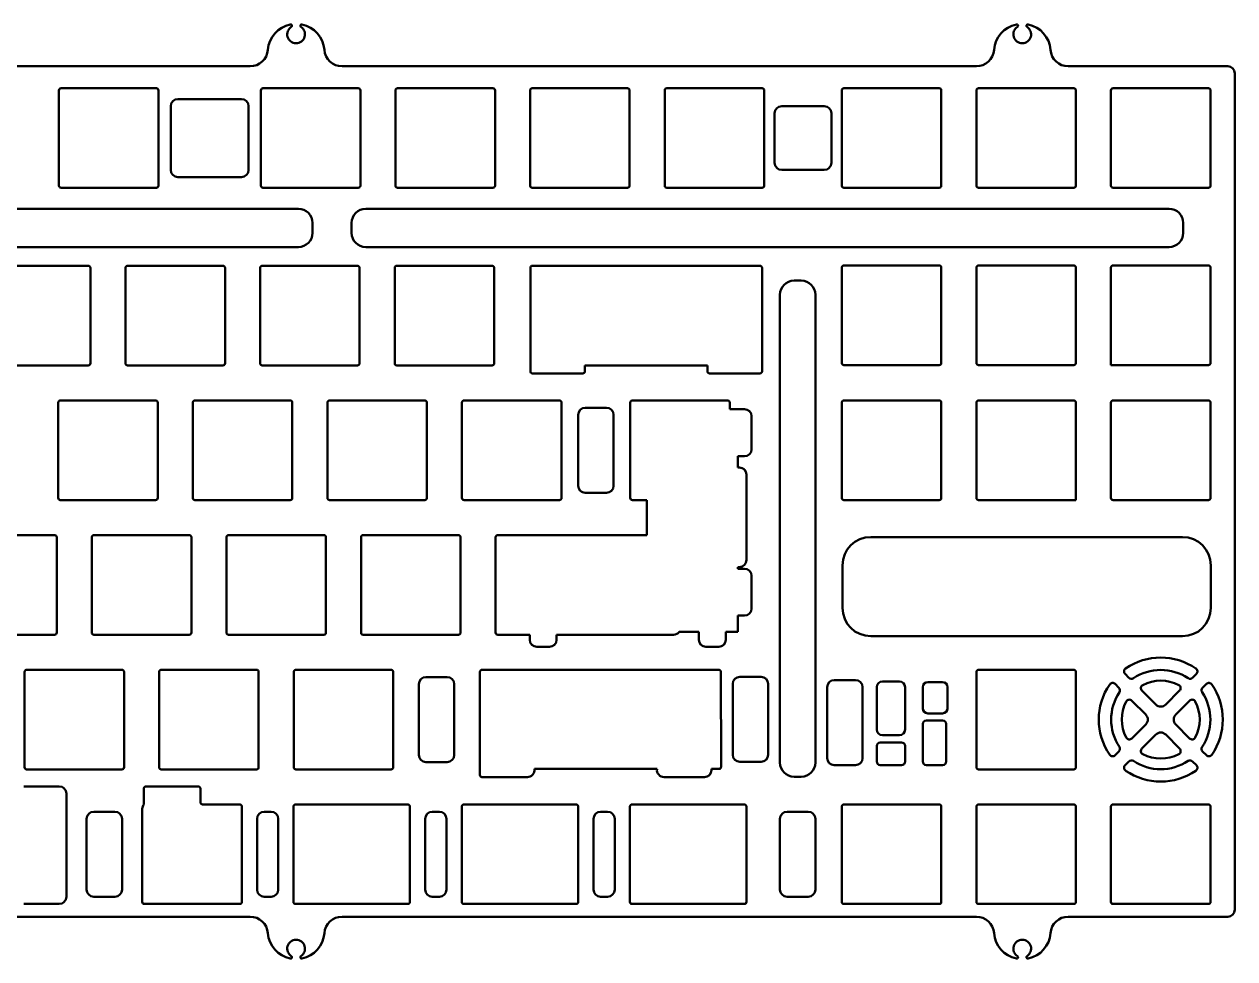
# Model space of a CAD drawing. Header units: millimetres. Extents: x 255 to 605, y 270 to 402.
# Drawn here: x 434 to 604.9, y 270.1 to 402 of the extents above; entities that cross this region are included whole.
import ezdxf

# ---------------------------------------------------------------- set-up
doc = ezdxf.new("R2010")
doc.units = ezdxf.units.MM
doc.header["$LTSCALE"] = 0.75
doc.layers.add('Visible', color=7, linetype='Continuous', lineweight=50)

msp = doc.modelspace()

# ---------------------------------------------------------------- linework, layer by layer
at = {"layer": 'Visible'}
for p, q in [((393.867279, 396.027938, 0.75), (465.905798, 396.027938, 0.75)), ((478.867279, 396.027938, 0.75), (568.405798, 396.027938, 0.75)), ((581.367279, 396.027938, 0.75), (603.886539, 396.027938, 0.75)), ((604.886539, 277.027938, 0.75), (604.886539, 395.027938, 0.75)), ((438.91154, 379.17605, 0.75), (438.91154, 392.62605, 0.75)), ((439.21154, 392.92605, 0.75), (452.66154, 392.92605, 0.75)), ((452.96154, 392.62605, 0.75), (452.96154, 379.17605, 0.75)), ((455.68654, 391.40105, 0.75), (464.68654, 391.40105, 0.75)), ((467.411539, 379.17605, 0.75), (467.411539, 392.62605, 0.75)), ((467.711539, 392.92605, 0.75), (481.161539, 392.92605, 0.75)), ((481.461539, 392.62605, 0.75), (481.461539, 379.17605, 0.75)), ((486.411539, 379.17605, 0.75), (486.411539, 392.62605, 0.75)), ((486.711539, 392.92605, 0.75), (500.161539, 392.92605, 0.75)), ((500.461539, 392.62605, 0.75), (500.461539, 379.17605, 0.75)), ((505.411539, 379.17605, 0.75), (505.411539, 392.62605, 0.75)), ((505.711539, 392.92605, 0.75), (519.161539, 392.92605, 0.75)), ((519.461539, 392.62605, 0.75), (519.461539, 379.17605, 0.75)), ((524.411539, 379.17605, 0.75), (524.411539, 392.62605, 0.75)), ((524.711539, 392.92605, 0.75), (538.161539, 392.92605, 0.75)), ((538.461539, 392.62605, 0.75), (538.461539, 379.17605, 0.75)), ((549.41154, 379.17605, 0.75), (549.41154, 392.62605, 0.75)), ((549.71154, 392.92605, 0.75), (563.16154, 392.92605, 0.75)), ((563.46154, 392.62605, 0.75), (563.46154, 379.17605, 0.75)), ((568.41154, 379.17605, 0.75), (568.41154, 392.62605, 0.75)), ((568.71154, 392.92605, 0.75), (582.16154, 392.92605, 0.75)), ((582.46154, 392.62605, 0.75), (582.46154, 379.17605, 0.75)), ((587.41154, 379.17605, 0.75), (587.41154, 392.62605, 0.75)), ((587.71154, 392.92605, 0.75), (601.16154, 392.92605, 0.75)), ((601.46154, 392.62605, 0.75), (601.46154, 379.17605, 0.75)), ((454.68654, 381.40105, 0.75), (454.68654, 390.40105, 0.75)), ((465.68654, 390.40105, 0.75), (465.68654, 381.40105, 0.75)), ((540.93654, 390.40105, 0.75), (546.93654, 390.40105, 0.75)), ((539.93654, 382.40105, 0.75), (539.93654, 389.40105, 0.75)), ((547.93654, 389.40105, 0.75), (547.93654, 382.40105, 0.75)), ((546.93654, 381.40105, 0.75), (540.93654, 381.40105, 0.75)), ((464.68654, 380.40105, 0.75), (455.68654, 380.40105, 0.75)), ((452.66154, 378.87605, 0.75), (439.21154, 378.87605, 0.75)), ((481.161539, 378.87605, 0.75), (467.711539, 378.87605, 0.75)), ((500.161539, 378.87605, 0.75), (486.711539, 378.87605, 0.75)), ((519.161539, 378.87605, 0.75), (505.711539, 378.87605, 0.75)), ((538.161539, 378.87605, 0.75), (524.711539, 378.87605, 0.75)), ((563.16154, 378.87605, 0.75), (549.71154, 378.87605, 0.75)), ((582.16154, 378.87605, 0.75), (568.71154, 378.87605, 0.75)), ((601.16154, 378.87605, 0.75), (587.71154, 378.87605, 0.75)), ((389.468671, 375.923366, 0.75), (472.706277, 375.923366, 0.75)), ((482.212398, 375.923366, 0.75), (595.613289, 375.923366, 0.75)), ((474.706277, 373.923366, 0.75), (474.706277, 372.515872, 0.75)), ((480.212398, 372.515872, 0.75), (480.212398, 373.923366, 0.75)), ((597.613289, 373.923366, 0.75), (597.613289, 372.515872, 0.75)), ((472.706277, 370.515872, 0.75), (389.468671, 370.515872, 0.75)), ((595.613289, 370.515872, 0.75), (482.212398, 370.515872, 0.75)), ((429.600591, 367.875387, 0.75), (443.050591, 367.875387, 0.75)), ((443.350591, 367.575387, 0.75), (443.350591, 354.125387, 0.75)), ((448.300591, 354.125387, 0.75), (448.300591, 367.575387, 0.75)), ((448.600591, 367.875387, 0.75), (462.050591, 367.875387, 0.75)), ((462.350591, 367.575387, 0.75), (462.350591, 354.125387, 0.75)), ((467.300591, 354.125387, 0.75), (467.300591, 367.575387, 0.75)), ((467.600591, 367.875387, 0.75), (481.050591, 367.875387, 0.75)), ((481.350591, 367.575387, 0.75), (481.350591, 354.125387, 0.75)), ((486.300591, 354.125387, 0.75), (486.300591, 367.575387, 0.75)), ((486.600591, 367.875387, 0.75), (500.050591, 367.875387, 0.75)), ((500.350591, 367.575387, 0.75), (500.350591, 354.125387, 0.75)), ((505.45057, 352.979472, 0.75), (505.45057, 367.575472, 0.75)), ((505.75057, 367.875474, 0.75), (537.85057, 367.875474, 0.75)), ((538.15057, 367.575472, 0.75), (538.15057, 352.979472, 0.75)), ((549.41154, 354.17605, 0.75), (549.41154, 367.62605, 0.75)), ((549.71154, 367.92605, 0.75), (563.16154, 367.92605, 0.75)), ((563.46154, 367.62605, 0.75), (563.46154, 354.17605, 0.75)), ((568.41154, 354.17605, 0.75), (568.41154, 367.62605, 0.75)), ((568.71154, 367.92605, 0.75), (582.16154, 367.92605, 0.75)), ((582.46154, 367.62605, 0.75), (582.46154, 354.17605, 0.75)), ((587.41154, 353.87605, 0.75), (587.41154, 367.62605, 0.75)), ((587.71154, 367.92605, 0.75), (601.16154, 367.92605, 0.75)), ((601.46154, 367.62605, 0.75), (601.46154, 354.17605, 0.75)), ((542.686534, 365.787967, 0.75), (543.686534, 365.787967, 0.75)), ((540.686534, 297.787966, 0.75), (540.686534, 363.787967, 0.75)), ((545.686534, 363.787967, 0.75), (545.686534, 297.787966, 0.75)), ((443.050591, 353.825387, 0.75), (429.600591, 353.825387, 0.75)), ((462.050591, 353.825387, 0.75), (448.600591, 353.825387, 0.75)), ((481.050591, 353.825387, 0.75), (467.600591, 353.825387, 0.75)), ((500.050591, 353.825387, 0.75), (486.600591, 353.825387, 0.75)), ((513.15057, 353.825387, 0.75), (513.15057, 352.979472, 0.75)), ((530.45057, 353.825387, 0.75), (513.15057, 353.825387, 0.75)), ((530.45057, 352.979472, 0.75), (530.45057, 353.825387, 0.75)), ((563.16154, 353.87605, 0.75), (549.71154, 353.87605, 0.75)), ((582.16154, 353.87605, 0.75), (568.71154, 353.87605, 0.75)), ((601.16154, 353.87605, 0.75), (587.41154, 353.87605, 0.75)), ((512.85057, 352.679472, 0.75), (505.75057, 352.679472, 0.75)), ((537.85057, 352.679472, 0.75), (530.75057, 352.679472, 0.75)), ((439.10057, 348.875387, 0.75), (452.55057, 348.875387, 0.75)), ((458.10057, 348.875387, 0.75), (471.55057, 348.875387, 0.75)), ((477.10057, 348.875387, 0.75), (490.55057, 348.875387, 0.75)), ((496.10057, 348.875387, 0.75), (509.55057, 348.875387, 0.75)), ((519.850586, 348.875387, 0.75), (533.300586, 348.875387, 0.75)), ((549.691595, 348.875387, 0.75), (563.181485, 348.875387, 0.75)), ((568.71154, 348.875387, 0.75), (582.16154, 348.875387, 0.75)), ((587.71154, 348.875387, 0.75), (601.16154, 348.875387, 0.75)), ((438.80057, 335.125387, 0.75), (438.80057, 348.575387, 0.75)), ((452.85057, 348.575387, 0.75), (452.85057, 335.125387, 0.75)), ((457.80057, 335.125387, 0.75), (457.80057, 348.575387, 0.75)), ((471.85057, 348.575387, 0.75), (471.85057, 335.125387, 0.75)), ((476.80057, 335.125387, 0.75), (476.80057, 348.575387, 0.75)), ((490.85057, 348.575387, 0.75), (490.85057, 335.125387, 0.75)), ((495.80057, 335.125387, 0.75), (495.80057, 348.575387, 0.75)), ((509.85057, 348.575387, 0.75), (509.85057, 335.125387, 0.75)), ((513.200578, 347.850387, 0.75), (516.200578, 347.850387, 0.75)), ((519.550586, 335.125387, 0.75), (519.550586, 348.575387, 0.75)), ((533.600586, 348.575387, 0.75), (533.600586, 347.645318, 0.75)), ((533.600586, 347.645318, 0.75), (535.67759, 347.645318, 0.75)), ((549.41154, 335.12605, 0.75), (549.41154, 348.57605, 0.75)), ((563.46154, 348.57605, 0.75), (563.46154, 335.12605, 0.75)), ((568.41154, 335.12605, 0.75), (568.41154, 348.575387, 0.75)), ((582.46154, 348.575387, 0.75), (582.46154, 334.82605, 0.75)), ((587.41154, 335.12605, 0.75), (587.41154, 348.575387, 0.75)), ((601.46154, 348.575387, 0.75), (601.46154, 335.12605, 0.75)), ((512.200578, 336.850387, 0.75), (512.200578, 346.850387, 0.75)), ((517.200578, 346.850387, 0.75), (517.200578, 336.850387, 0.75)), ((536.67759, 346.645318, 0.75), (536.67759, 341.990518, 0.75)), ((534.74719, 340.990518, 0.75), (534.74719, 339.414918, 0.75)), ((535.67759, 340.990518, 0.75), (534.74719, 340.990518, 0.75)), ((534.74719, 339.414918, 0.75), (534.955044, 339.414918, 0.75)), ((535.955044, 338.414918, 0.75), (535.955044, 326.364918, 0.75)), ((516.200578, 335.850387, 0.75), (513.200578, 335.850387, 0.75)), ((452.55057, 334.825387, 0.75), (439.10057, 334.825387, 0.75)), ((471.55057, 334.825387, 0.75), (458.10057, 334.825387, 0.75)), ((490.55057, 334.825387, 0.75), (477.10057, 334.825387, 0.75)), ((509.55057, 334.825387, 0.75), (496.10057, 334.825387, 0.75)), ((521.905044, 334.825387, 0.75), (519.850586, 334.825387, 0.75)), ((521.905044, 329.875389, 0.75), (521.905044, 334.825387, 0.75)), ((563.16154, 334.82605, 0.75), (549.71154, 334.82605, 0.75)), ((582.46154, 334.82605, 0.75), (568.71154, 334.82605, 0.75)), ((601.16154, 334.82605, 0.75), (587.71154, 334.82605, 0.75)), ((424.850572, 329.875389, 0.75), (438.300572, 329.875389, 0.75)), ((443.850572, 329.875389, 0.75), (457.300572, 329.875389, 0.75)), ((462.850572, 329.875389, 0.75), (476.300572, 329.875389, 0.75)), ((481.850572, 329.875389, 0.75), (495.300572, 329.875389, 0.75)), ((500.850572, 329.875389, 0.75), (521.905044, 329.875389, 0.75)), ((438.600572, 329.575389, 0.75), (438.600572, 316.125389, 0.75)), ((443.550572, 316.125389, 0.75), (443.550572, 329.575389, 0.75)), ((457.600572, 329.575389, 0.75), (457.600572, 316.125389, 0.75)), ((462.550572, 316.125389, 0.75), (462.550572, 329.575389, 0.75)), ((476.600572, 329.575389, 0.75), (476.600572, 316.125389, 0.75)), ((481.550572, 316.125389, 0.75), (481.550572, 329.575389, 0.75)), ((495.600572, 329.575389, 0.75), (495.600572, 316.125389, 0.75)), ((500.550572, 316.125389, 0.75), (500.550572, 329.575389, 0.75)), ((553.50408, 329.60776, 0.75), (597.504432, 329.60776, 0.75)), ((534.715971, 325.364918, 0.75), (534.715971, 325.136389, 0.75)), ((534.955044, 325.364918, 0.75), (534.715971, 325.364918, 0.75)), ((534.715971, 325.136389, 0.75), (535.67759, 325.136389, 0.75)), ((549.50408, 319.60776, 0.75), (549.50408, 325.60776, 0.75)), ((601.504432, 325.60776, 0.75), (601.504432, 319.60776, 0.75)), ((536.67759, 324.136389, 0.75), (536.67759, 319.514518, 0.75)), ((534.715971, 318.514518, 0.75), (534.715971, 316.246389, 0.75)), ((535.67759, 318.514518, 0.75), (534.715971, 318.514518, 0.75)), ((529.237571, 316.225389, 0.75), (526.475571, 316.225389, 0.75)), ((529.237571, 315.103389, 0.75), (529.237571, 316.225389, 0.75)), ((533.039571, 316.246389, 0.75), (533.039571, 315.103389, 0.75)), ((534.715971, 316.246389, 0.75), (533.039571, 316.246389, 0.75)), ((438.300572, 315.825389, 0.75), (424.850572, 315.825389, 0.75)), ((457.300572, 315.825389, 0.75), (443.850572, 315.825389, 0.75)), ((476.300572, 315.825389, 0.75), (462.850572, 315.825389, 0.75)), ((495.300572, 315.825389, 0.75), (481.850572, 315.825389, 0.75)), ((505.361571, 315.825389, 0.75), (500.850572, 315.825389, 0.75)), ((505.361571, 315.103389, 0.75), (505.361571, 315.825389, 0.75)), ((509.163571, 315.825389, 0.75), (509.163571, 315.103389, 0.75)), ((525.675571, 315.825389, 0.75), (509.163571, 315.825389, 0.75)), ((597.504432, 315.60776, 0.75), (553.50408, 315.60776, 0.75)), ((508.163571, 314.103389, 0.75), (506.361571, 314.103389, 0.75)), ((532.039571, 314.103389, 0.75), (530.237571, 314.103389, 0.75)), ((434.050571, 297.125389, 0.75), (434.050571, 310.575389, 0.75)), ((434.350571, 310.875389, 0.75), (447.800571, 310.875389, 0.75)), ((448.100571, 310.575389, 0.75), (448.100571, 297.125389, 0.75)), ((453.050571, 297.125389, 0.75), (453.050571, 310.575389, 0.75)), ((453.350571, 310.875389, 0.75), (466.800571, 310.875389, 0.75)), ((467.100571, 310.575389, 0.75), (467.100571, 297.125389, 0.75)), ((472.050571, 297.125389, 0.75), (472.050571, 310.575389, 0.75)), ((472.350571, 310.875389, 0.75), (485.800571, 310.875389, 0.75)), ((486.100571, 310.575389, 0.75), (486.100571, 297.125389, 0.75)), ((490.713071, 309.850389, 0.75), (493.713071, 309.850389, 0.75)), ((498.325571, 296.025389, 0.75), (498.325571, 310.575389, 0.75)), ((498.625571, 310.875389, 0.75), (532.048186, 310.875389, 0.75)), ((532.348186, 310.575861, 0.75), (532.369272, 297.175861, 0.75)), ((535.022632, 309.875861, 0.75), (538.022632, 309.875861, 0.75)), ((548.350445, 309.424657, 0.75), (551.350445, 309.424657, 0.75)), ((568.41154, 297.125389, 0.75), (568.41154, 310.575389, 0.75)), ((568.71154, 310.875389, 0.75), (582.16154, 310.875389, 0.75)), ((582.46154, 310.575389, 0.75), (582.46154, 297.125389, 0.75)), ((589.947493, 309.749436, 0.75), (589.407249, 310.289681, 0.75)), ((598.925584, 309.749436, 0.75), (599.465829, 310.289681, 0.75)), ((489.713071, 298.850389, 0.75), (489.713071, 308.850389, 0.75)), ((494.713071, 308.850389, 0.75), (494.713071, 298.850389, 0.75)), ((534.022632, 298.875861, 0.75), (534.022632, 308.875861, 0.75)), ((539.022632, 308.875861, 0.75), (539.022632, 298.875861, 0.75)), ((547.350445, 298.424657, 0.75), (547.350445, 308.424657, 0.75)), ((552.350445, 308.424657, 0.75), (552.350445, 298.424657, 0.75)), ((554.350445, 302.424657, 0.75), (554.350445, 308.424657, 0.75)), ((555.150445, 309.224657, 0.75), (557.550445, 309.224657, 0.75)), ((558.350445, 308.424657, 0.75), (558.350445, 302.424657, 0.75)), ((560.850445, 305.424657, 0.75), (560.850445, 308.424657, 0.75)), ((561.550445, 309.124657, 0.75), (563.650445, 309.124657, 0.75)), ((564.350445, 308.424657, 0.75), (564.350445, 305.424657, 0.75)), ((588.53328, 308.335223, 0.75), (587.993035, 308.875467, 0.75)), ((593.729432, 305.967497, 0.75), (591.770961, 307.925968, 0.75)), ((597.102116, 307.925968, 0.75), (595.143646, 305.967497, 0.75)), ((600.339798, 308.335223, 0.75), (600.880042, 308.875467, 0.75)), ((590.356748, 306.511755, 0.75), (592.315218, 304.553284, 0.75)), ((596.557859, 304.553284, 0.75), (598.51633, 306.511755, 0.75)), ((563.650445, 304.724657, 0.75), (561.550445, 304.724657, 0.75)), ((560.850445, 297.924657, 0.75), (560.850445, 303.224657, 0.75)), ((561.350445, 303.724657, 0.75), (563.64542, 303.724657, 0.75)), ((564.14542, 303.224657, 0.75), (564.14542, 297.924657, 0.75)), ((592.315218, 303.13907, 0.75), (590.356748, 301.180599, 0.75)), ((598.51633, 301.180599, 0.75), (596.557859, 303.13907, 0.75)), ((557.550445, 301.624657, 0.75), (555.150445, 301.624657, 0.75)), ((591.770961, 299.766386, 0.75), (593.729432, 301.724857, 0.75)), ((595.143646, 301.724857, 0.75), (597.102116, 299.766386, 0.75)), ((554.350445, 297.924657, 0.75), (554.350445, 300.124657, 0.75)), ((554.850445, 300.624657, 0.75), (557.850445, 300.624657, 0.75)), ((558.350445, 300.124657, 0.75), (558.350445, 297.924657, 0.75)), ((588.53328, 299.357131, 0.75), (587.993035, 298.816887, 0.75)), ((600.339798, 299.357131, 0.75), (600.880042, 298.816887, 0.75)), ((493.713071, 297.850389, 0.75), (490.713071, 297.850389, 0.75)), ((538.022632, 297.875861, 0.75), (535.022632, 297.875861, 0.75)), ((551.350445, 297.424657, 0.75), (548.350445, 297.424657, 0.75)), ((557.850445, 297.424657, 0.75), (554.850445, 297.424657, 0.75)), ((563.64542, 297.424657, 0.75), (561.350445, 297.424657, 0.75)), ((589.947493, 297.942918, 0.75), (589.407249, 297.402673, 0.75)), ((598.925584, 297.942918, 0.75), (599.465829, 297.402673, 0.75)), ((447.800571, 296.825389, 0.75), (434.350571, 296.825389, 0.75)), ((466.800571, 296.825389, 0.75), (453.350571, 296.825389, 0.75)), ((485.800571, 296.825389, 0.75), (472.350571, 296.825389, 0.75)), ((505.025571, 295.725389, 0.75), (498.625571, 295.725389, 0.75)), ((523.336885, 296.875389, 0.75), (506.014257, 296.875389, 0.75)), ((530.025571, 295.725389, 0.75), (524.325571, 295.725389, 0.75)), ((532.069273, 296.875389, 0.75), (531.025571, 296.875389, 0.75)), ((531.025571, 296.875389, 0.75), (531.025571, 296.725389, 0.75)), ((543.686534, 295.787966, 0.75), (542.686534, 295.787966, 0.75)), ((582.16154, 296.825389, 0.75), (568.71154, 296.825389, 0.75)), ((433.955529, 294.412475, 0.75), (438.955529, 294.412475, 0.75)), ((450.883721, 291.875389, 0.75), (450.883266, 294.112414, 0.75)), ((451.183266, 294.412475, 0.75), (458.583409, 294.412475, 0.75)), ((458.883409, 294.112475, 0.75), (458.883409, 292.175389, 0.75)), ((439.955529, 293.412475, 0.75), (439.955529, 278.825389, 0.75)), ((443.815549, 290.850389, 0.75), (446.815549, 290.850389, 0.75)), ((450.67557, 278.125389, 0.75), (450.67557, 291.264672, 0.75)), ((459.183409, 291.875389, 0.75), (464.42557, 291.875389, 0.75)), ((464.72557, 291.575389, 0.75), (464.72557, 278.125389, 0.75)), ((467.869365, 290.850389, 0.75), (468.869365, 290.850389, 0.75)), ((472.01316, 278.125389, 0.75), (472.01316, 291.575389, 0.75)), ((472.31316, 291.875389, 0.75), (488.155551, 291.875389, 0.75)), ((488.455551, 291.575389, 0.75), (488.455551, 278.125389, 0.75)), ((491.609355, 290.850389, 0.75), (492.609355, 290.850389, 0.75)), ((495.763159, 278.125389, 0.75), (495.763159, 291.575389, 0.75)), ((496.063159, 291.875389, 0.75), (511.905549, 291.875389, 0.75)), ((512.205549, 291.575389, 0.75), (512.205549, 278.125389, 0.75)), ((515.359354, 290.850389, 0.75), (516.359354, 290.850389, 0.75)), ((519.513159, 278.125389, 0.75), (519.513159, 291.575389, 0.75)), ((519.813159, 291.875389, 0.75), (535.65555, 291.875389, 0.75)), ((535.95555, 291.575389, 0.75), (535.95555, 278.125389, 0.75)), ((541.686528, 290.850389, 0.75), (544.686535, 290.850389, 0.75)), ((549.41154, 278.125389, 0.75), (549.41154, 291.575389, 0.75)), ((549.71154, 291.875389, 0.75), (563.16154, 291.875389, 0.75)), ((563.46154, 291.575389, 0.75), (563.46154, 278.125389, 0.75)), ((568.41154, 278.125389, 0.75), (568.41154, 291.575389, 0.75)), ((568.71154, 291.875389, 0.75), (582.16154, 291.875389, 0.75)), ((582.46154, 291.575389, 0.75), (582.46154, 278.125389, 0.75)), ((587.41154, 278.125389, 0.75), (587.41154, 291.575389, 0.75)), ((587.71154, 291.875389, 0.75), (601.16154, 291.875389, 0.75)), ((601.46154, 291.575389, 0.75), (601.46154, 278.125389, 0.75)), ((442.815549, 279.850389, 0.75), (442.815549, 289.850389, 0.75)), ((447.815549, 289.850389, 0.75), (447.815549, 279.850389, 0.75)), ((466.869365, 279.850389, 0.75), (466.869365, 289.850389, 0.75)), ((469.869365, 289.850389, 0.75), (469.869365, 279.850389, 0.75)), ((490.609355, 279.850389, 0.75), (490.609355, 289.850389, 0.75)), ((493.609355, 289.850389, 0.75), (493.609355, 279.850389, 0.75)), ((514.359354, 279.850389, 0.75), (514.359354, 289.850389, 0.75)), ((517.359354, 289.850389, 0.75), (517.359354, 279.850389, 0.75)), ((540.686528, 279.850389, 0.75), (540.686528, 289.850389, 0.75)), ((545.686535, 289.850389, 0.75), (545.686535, 279.850389, 0.75)), ((446.815549, 278.850389, 0.75), (443.815549, 278.850389, 0.75)), ((468.869365, 278.850389, 0.75), (467.869365, 278.850389, 0.75)), ((492.609355, 278.850389, 0.75), (491.609355, 278.850389, 0.75)), ((516.359354, 278.850389, 0.75), (515.359354, 278.850389, 0.75)), ((544.686535, 278.850389, 0.75), (541.686528, 278.850389, 0.75)), ((433.955529, 277.825389, 0.75), (438.955529, 277.825389, 0.75)), ((464.42557, 277.825389, 0.75), (450.97557, 277.825389, 0.75)), ((488.155551, 277.825389, 0.75), (472.31316, 277.825389, 0.75)), ((511.905549, 277.825389, 0.75), (496.063159, 277.825389, 0.75)), ((535.65555, 277.825389, 0.75), (519.813159, 277.825389, 0.75)), ((563.16154, 277.825389, 0.75), (549.71154, 277.825389, 0.75)), ((582.16154, 277.825389, 0.75), (568.71154, 277.825389, 0.75)), ((601.16154, 277.825389, 0.75), (587.71154, 277.825389, 0.75)), ((393.867279, 276.027938, 0.75), (465.905798, 276.027938, 0.75)), ((478.867279, 276.027938, 0.75), (568.405798, 276.027938, 0.75)), ((581.367279, 276.027938, 0.75), (603.886539, 276.027938, 0.75))]:
    msp.add_line(p, q, dxfattribs=at)
at = {"layer": 'Visible', "extrusion": (0, 0, -1)}
for centre, radius, start, end in [((-472.386539, 398.027938, -0.75), 4, 4.411726, 78.03916), ((-472.386539, 400.527938, -0.75), 1.25, 122.896275, 57.103725), ((-471.599015, 401.745438, -0.75), 0.2, 78.03916, 237.103725), ((-473.174063, 401.745438, -0.75), 0.2, 302.896275, 101.96084), ((-472.386539, 398.027938, -0.75), 4, 101.96084, 175.588274), ((-574.886539, 398.027938, -0.75), 4, 4.411726, 78.03916), ((-574.886539, 400.527938, -0.75), 1.25, 122.896275, 57.103725), ((-574.099015, 401.745438, -0.75), 0.2, 78.03916, 237.103725), ((-575.674063, 401.745438, -0.75), 0.2, 302.896275, 101.96084), ((-574.886539, 398.027938, -0.75), 4, 101.96084, 175.588274), ((-603.886539, 395.027938, -0.75), 1, 90, 180), ((-455.68654, 390.40105, -0.75), 1, 0, 90), ((-464.68654, 390.40105, -0.75), 1, 90, 180), ((-540.93654, 389.40105, -0.75), 1, 0, 90), ((-546.93654, 389.40105, -0.75), 1, 90, 180), ((-455.68654, 381.40105, -0.75), 1, 270, 0), ((-464.68654, 381.40105, -0.75), 1, 180, 270), ((-540.93654, 382.40105, -0.75), 1, 270, 0), ((-546.93654, 382.40105, -0.75), 1, 180, 270), ((-513.200578, 346.850387, -0.75), 1, 0, 90), ((-516.200578, 346.850387, -0.75), 1, 90, 180), ((-513.200578, 336.850387, -0.75), 1, 270, 0), ((-516.200578, 336.850387, -0.75), 1, 180, 270), ((-553.50408, 325.60776, -0.75), 4, 0, 90), ((-597.504432, 325.60776, -0.75), 4, 90, 180), ((-553.50408, 319.60776, -0.75), 4, 270, 0), ((-597.504432, 319.60776, -0.75), 4, 180, 270), ((-594.436539, 303.846177, -0.75), 8.75, 55.475682, 124.524318), ((-490.713071, 308.850389, -0.75), 1, 0, 90), ((-493.713071, 308.850389, -0.75), 1, 90, 180), ((-535.022632, 308.875861, -0.75), 1, 0, 90), ((-538.022632, 308.875861, -0.75), 1, 90, 180), ((-548.350445, 308.424657, -0.75), 1, 0, 90), ((-551.350445, 308.424657, -0.75), 1, 90, 180), ((-555.150445, 308.424657, -0.75), 0.8, 0, 90), ((-557.550445, 308.424657, -0.75), 0.8, 90, 180), ((-561.550445, 308.424657, -0.75), 0.7, 0, 90), ((-563.650445, 308.424657, -0.75), 0.7, 90, 180), ((-594.436539, 303.846177, -0.75), 8.75, 325.475682, 34.524318), ((-594.436539, 303.846177, -0.75), 8.75, 145.475682, 214.524318), ((-490.713071, 298.850389, -0.75), 1, 270, 0), ((-493.713071, 298.850389, -0.75), 1, 180, 270), ((-535.022632, 298.875861, -0.75), 1, 270, 0), ((-538.022632, 298.875861, -0.75), 1, 180, 270), ((-548.350445, 298.424657, -0.75), 1, 270, 0), ((-551.350445, 298.424657, -0.75), 1, 180, 270), ((-554.850445, 297.924657, -0.75), 0.5, 270, 0), ((-557.850445, 297.924657, -0.75), 0.5, 180, 270), ((-561.350445, 297.924657, -0.75), 0.5, 270, 0), ((-563.64542, 297.924657, -0.75), 0.5, 180, 270), ((-594.436539, 303.846177, -0.75), 8.75, 235.475682, 304.524318), ((-443.815549, 289.850389, -0.75), 1, 0, 90), ((-446.815549, 289.850389, -0.75), 1, 90, 180), ((-459.183409, 292.175389, -0.75), 0.3, 270, 0), ((-467.869365, 289.850389, -0.75), 1, 0, 90), ((-468.869365, 289.850389, -0.75), 1, 90, 180), ((-491.609355, 289.850389, -0.75), 1, 0, 90), ((-492.609355, 289.850389, -0.75), 1, 90, 180), ((-515.359354, 289.850389, -0.75), 1, 0, 90), ((-516.359354, 289.850389, -0.75), 1, 90, 180), ((-443.815549, 279.850389, -0.75), 1, 270, 0), ((-446.815549, 279.850389, -0.75), 1, 180, 270), ((-467.869365, 279.850389, -0.75), 1, 270, 0), ((-468.869365, 279.850389, -0.75), 1, 180, 270), ((-491.609355, 279.850389, -0.75), 1, 270, 0), ((-492.609355, 279.850389, -0.75), 1, 180, 270), ((-515.359354, 279.850389, -0.75), 1, 270, 0), ((-516.359354, 279.850389, -0.75), 1, 180, 270), ((-603.886539, 277.027938, -0.75), 1, 180, 270)]:
    msp.add_arc(centre, radius, start, end, dxfattribs=at)
at = {"layer": 'Visible'}
for centre, radius, start, end in [((465.905798, 398.527938, 0.75), 2.5, 270, 355.588274), ((478.867279, 398.527938, 0.75), 2.5, 184.411726, 270), ((568.405798, 398.527938, 0.75), 2.5, 270, 355.588274), ((581.367279, 398.527938, 0.75), 2.5, 184.411726, 270), ((439.21154, 392.62605, 0.75), 0.3, 90, 180), ((452.66154, 392.62605, 0.75), 0.3, 0, 90), ((467.711539, 392.62605, 0.75), 0.3, 90, 180), ((481.161539, 392.62605, 0.75), 0.3, 0, 90), ((486.711539, 392.62605, 0.75), 0.3, 90, 180), ((500.161539, 392.62605, 0.75), 0.3, 0, 90), ((505.711539, 392.62605, 0.75), 0.3, 90, 180), ((519.161539, 392.62605, 0.75), 0.3, 0, 90), ((524.711539, 392.62605, 0.75), 0.3, 90, 180), ((538.161539, 392.62605, 0.75), 0.3, 0, 90), ((549.71154, 392.62605, 0.75), 0.3, 90, 180), ((563.16154, 392.62605, 0.75), 0.3, 0, 90), ((568.71154, 392.62605, 0.75), 0.3, 90, 180), ((582.16154, 392.62605, 0.75), 0.3, 0, 90), ((587.71154, 392.62605, 0.75), 0.3, 90, 180), ((601.16154, 392.62605, 0.75), 0.3, 0, 90), ((439.21154, 379.17605, 0.75), 0.3, 180, 270), ((452.66154, 379.17605, 0.75), 0.3, 270, 0), ((467.711539, 379.17605, 0.75), 0.3, 180, 270), ((481.161539, 379.17605, 0.75), 0.3, 270, 0), ((486.711539, 379.17605, 0.75), 0.3, 180, 270), ((500.161539, 379.17605, 0.75), 0.3, 270, 0), ((505.711539, 379.17605, 0.75), 0.3, 180, 270), ((519.161539, 379.17605, 0.75), 0.3, 270, 0), ((524.711539, 379.17605, 0.75), 0.3, 180, 270), ((538.161539, 379.17605, 0.75), 0.3, 270, 0), ((549.71154, 379.17605, 0.75), 0.3, 180, 270), ((563.16154, 379.17605, 0.75), 0.3, 270, 0), ((568.71154, 379.17605, 0.75), 0.3, 180, 270), ((582.16154, 379.17605, 0.75), 0.3, 270, 0), ((587.71154, 379.17605, 0.75), 0.3, 180, 270), ((601.16154, 379.17605, 0.75), 0.3, 270, 0), ((472.706277, 373.923366, 0.75), 2, 0, 90), ((482.212398, 373.923366, 0.75), 2, 90, 180), ((595.613289, 373.923366, 0.75), 2, 0, 90), ((472.706277, 372.515872, 0.75), 2, 270, 0), ((482.212398, 372.515872, 0.75), 2, 180, 270), ((595.613289, 372.515872, 0.75), 2, 270, 0), ((443.050591, 367.575387, 0.75), 0.3, 0, 90), ((448.600591, 367.575387, 0.75), 0.3, 90, 180), ((462.050591, 367.575387, 0.75), 0.3, 0, 90), ((467.600591, 367.575387, 0.75), 0.3, 90, 180), ((481.050591, 367.575387, 0.75), 0.3, 0, 90), ((486.600591, 367.575387, 0.75), 0.3, 90, 180), ((500.050591, 367.575387, 0.75), 0.3, 0, 90), ((505.75057, 367.575472, 0.75), 0.3, 90, 180), ((537.85057, 367.575472, 0.75), 0.3, 0, 90), ((549.71154, 367.62605, 0.75), 0.3, 90, 180), ((563.16154, 367.62605, 0.75), 0.3, 0, 90), ((568.71154, 367.62605, 0.75), 0.3, 90, 180), ((582.16154, 367.62605, 0.75), 0.3, 0, 90), ((587.71154, 367.62605, 0.75), 0.3, 90, 180), ((601.16154, 367.62605, 0.75), 0.3, 0, 90), ((542.686534, 363.787967, 0.75), 2, 90, 180), ((543.686534, 363.787967, 0.75), 2, 0, 90), ((443.050591, 354.125387, 0.75), 0.3, 270, 0), ((448.600591, 354.125387, 0.75), 0.3, 180, 270), ((462.050591, 354.125387, 0.75), 0.3, 270, 0), ((467.600591, 354.125387, 0.75), 0.3, 180, 270), ((481.050591, 354.125387, 0.75), 0.3, 270, 0), ((486.600591, 354.125387, 0.75), 0.3, 180, 270), ((500.050591, 354.125387, 0.75), 0.3, 270, 0), ((549.71154, 354.17605, 0.75), 0.3, 180, 270), ((563.16154, 354.17605, 0.75), 0.3, 270, 0), ((568.71154, 354.17605, 0.75), 0.3, 180, 270), ((582.16154, 354.17605, 0.75), 0.3, 270, 0), ((601.16154, 354.17605, 0.75), 0.3, 270, 0), ((505.75057, 352.979472, 0.75), 0.3, 180, 270), ((512.85057, 352.979472, 0.75), 0.3, 270, 0), ((530.75057, 352.979472, 0.75), 0.3, 180, 270), ((537.85057, 352.979472, 0.75), 0.3, 270, 0), ((439.10057, 348.575387, 0.75), 0.3, 90, 180), ((452.55057, 348.575387, 0.75), 0.3, 0, 90), ((458.10057, 348.575387, 0.75), 0.3, 90, 180), ((471.55057, 348.575387, 0.75), 0.3, 0, 90), ((477.10057, 348.575387, 0.75), 0.3, 90, 180), ((490.55057, 348.575387, 0.75), 0.3, 0, 90), ((496.10057, 348.575387, 0.75), 0.3, 90, 180), ((509.55057, 348.575387, 0.75), 0.3, 0, 90), ((519.850586, 348.575387, 0.75), 0.3, 90, 180), ((533.300586, 348.575387, 0.75), 0.3, 0, 90), ((549.71154, 348.57605, 0.75), 0.3, 93.812028, 180), ((563.16154, 348.57605, 0.75), 0.3, 0, 86.187972), ((568.71154, 348.575387, 0.75), 0.3, 90, 180), ((582.16154, 348.575387, 0.75), 0.3, 0, 90), ((587.71154, 348.575387, 0.75), 0.3, 90, 180), ((601.16154, 348.575387, 0.75), 0.3, 0, 90), ((535.67759, 346.645318, 0.75), 1, 0, 90), ((535.67759, 341.990518, 0.75), 1, 270, 0), ((534.955044, 338.414918, 0.75), 1, 0, 90), ((439.10057, 335.125387, 0.75), 0.3, 180, 270), ((452.55057, 335.125387, 0.75), 0.3, 270, 0), ((458.10057, 335.125387, 0.75), 0.3, 180, 270), ((471.55057, 335.125387, 0.75), 0.3, 270, 0), ((477.10057, 335.125387, 0.75), 0.3, 180, 270), ((490.55057, 335.125387, 0.75), 0.3, 270, 0), ((496.10057, 335.125387, 0.75), 0.3, 180, 270), ((509.55057, 335.125387, 0.75), 0.3, 270, 0), ((519.850586, 335.125387, 0.75), 0.3, 180, 270), ((549.71154, 335.12605, 0.75), 0.3, 180, 270), ((563.16154, 335.12605, 0.75), 0.3, 270, 0), ((568.71154, 335.12605, 0.75), 0.3, 180, 270), ((587.71154, 335.12605, 0.75), 0.3, 180, 270), ((601.16154, 335.12605, 0.75), 0.3, 270, 0), ((438.300572, 329.575389, 0.75), 0.3, 0, 90), ((443.850572, 329.575389, 0.75), 0.3, 90, 180), ((457.300572, 329.575389, 0.75), 0.3, 0, 90), ((462.850572, 329.575389, 0.75), 0.3, 90, 180), ((476.300572, 329.575389, 0.75), 0.3, 0, 90), ((481.850572, 329.575389, 0.75), 0.3, 90, 180), ((495.300572, 329.575389, 0.75), 0.3, 0, 90), ((500.850572, 329.575389, 0.75), 0.3, 90, 180), ((534.955044, 326.364918, 0.75), 1, 270, 0), ((535.67759, 324.136389, 0.75), 1, 0, 90), ((535.67759, 319.514518, 0.75), 1, 270, 0), ((525.675571, 316.825389, 0.75), 1, 270, 323.130102), ((438.300572, 316.125389, 0.75), 0.3, 270, 0), ((443.850572, 316.125389, 0.75), 0.3, 180, 270), ((457.300572, 316.125389, 0.75), 0.3, 270, 0), ((462.850572, 316.125389, 0.75), 0.3, 180, 270), ((476.300572, 316.125389, 0.75), 0.3, 270, 0), ((481.850572, 316.125389, 0.75), 0.3, 180, 270), ((495.300572, 316.125389, 0.75), 0.3, 270, 0), ((500.850572, 316.125389, 0.75), 0.3, 180, 270), ((506.361571, 315.103389, 0.75), 1, 180, 270), ((508.163571, 315.103389, 0.75), 1, 270, 0), ((530.237571, 315.103389, 0.75), 1, 180, 270), ((532.039571, 315.103389, 0.75), 1, 270, 0), ((589.760802, 310.643234, 0.75), 0.5, 124.524318, 225), ((599.112276, 310.643234, 0.75), 0.5, 315, 55.475682), ((434.350571, 310.575389, 0.75), 0.3, 90, 180), ((447.800571, 310.575389, 0.75), 0.3, 0, 90), ((453.350571, 310.575389, 0.75), 0.3, 90, 180), ((466.800571, 310.575389, 0.75), 0.3, 0, 90), ((472.350571, 310.575389, 0.75), 0.3, 90, 180), ((485.800571, 310.575389, 0.75), 0.3, 0, 90), ((498.625571, 310.575389, 0.75), 0.3, 90, 180), ((532.048186, 310.575389, 0.75), 0.3, 0.090161, 90), ((568.71154, 310.575389, 0.75), 0.3, 90, 180), ((582.16154, 310.575389, 0.75), 0.3, 0, 90), ((590.301046, 310.10299, 0.75), 0.5, 225, 303.463041), ((594.436539, 303.846177, 0.75), 7, 56.536959, 123.463041), ((598.572031, 310.10299, 0.75), 0.5, 236.536959, 315), ((587.639482, 308.521914, 0.75), 0.5, 45, 145.475682), ((594.436539, 303.846177, 0.75), 7, 146.536959, 213.463041), ((588.179726, 307.981669, 0.75), 0.5, 326.536959, 45), ((592.124515, 308.279521, 0.75), 0.5, 117.542397, 225), ((596.748563, 308.279521, 0.75), 0.5, 315, 62.457603), ((600.693351, 307.981669, 0.75), 0.5, 135, 213.463041), ((594.436539, 303.846177, 0.75), 7, 326.536959, 33.463041), ((601.233596, 308.521914, 0.75), 0.5, 34.524318, 135), ((590.003194, 306.158201, 0.75), 0.5, 45, 152.457603), ((594.436539, 306.674604, 0.75), 1, 225, 315), ((598.869883, 306.158201, 0.75), 0.5, 27.542397, 135), ((561.550445, 305.424657, 0.75), 0.7, 180, 270), ((563.650445, 305.424657, 0.75), 0.7, 270, 0), ((591.608112, 303.846177, 0.75), 1, 315, 45), ((597.264966, 303.846177, 0.75), 1, 135, 225), ((561.350445, 303.224657, 0.75), 0.5, 90, 180), ((563.64542, 303.224657, 0.75), 0.5, 0, 90), ((555.150445, 302.424657, 0.75), 0.8, 180, 270), ((557.550445, 302.424657, 0.75), 0.8, 270, 0), ((590.003194, 301.534153, 0.75), 0.5, 207.542397, 315), ((594.436539, 301.01775, 0.75), 1, 45, 135), ((598.869883, 301.534153, 0.75), 0.5, 225, 332.457603), ((554.850445, 300.124657, 0.75), 0.5, 90, 180), ((557.850445, 300.124657, 0.75), 0.5, 0, 90), ((588.179726, 299.710685, 0.75), 0.5, 315, 33.463041), ((592.124515, 299.412832, 0.75), 0.5, 135, 242.457603), ((596.748563, 299.412832, 0.75), 0.5, 297.542397, 45), ((600.693351, 299.710685, 0.75), 0.5, 146.536959, 225), ((542.686534, 297.787966, 0.75), 2, 180, 270), ((543.686534, 297.787966, 0.75), 2, 270, 0), ((587.639482, 299.17044, 0.75), 0.5, 214.524318, 315), ((589.760802, 297.04912, 0.75), 0.5, 135, 235.475682), ((590.301046, 297.589364, 0.75), 0.5, 56.536959, 135), ((594.436539, 303.846177, 0.75), 7, 236.536959, 303.463041), ((598.572031, 297.589364, 0.75), 0.5, 45, 123.463041), ((599.112276, 297.04912, 0.75), 0.5, 304.524318, 45), ((601.233596, 299.17044, 0.75), 0.5, 225, 325.475682), ((434.350571, 297.125389, 0.75), 0.3, 180, 270), ((447.800571, 297.125389, 0.75), 0.3, 270, 0), ((453.350571, 297.125389, 0.75), 0.3, 180, 270), ((466.800571, 297.125389, 0.75), 0.3, 270, 0), ((472.350571, 297.125389, 0.75), 0.3, 180, 270), ((485.800571, 297.125389, 0.75), 0.3, 270, 0), ((498.625571, 296.025389, 0.75), 0.3, 180, 270), ((505.025571, 296.725389, 0.75), 1, 270, 8.626924), ((524.325571, 296.725389, 0.75), 1, 171.373076, 270), ((530.025571, 296.725389, 0.75), 1, 270, 0), ((532.069273, 297.175389, 0.75), 0.3, 270, 0.090161), ((568.71154, 297.125389, 0.75), 0.3, 180, 270), ((582.16154, 297.125389, 0.75), 0.3, 270, 0), ((438.955529, 293.412475, 0.75), 1, 0, 90), ((451.183266, 294.112475, 0.75), 0.3, 90, 180.011655), ((458.583409, 294.112475, 0.75), 0.3, 0, 90), ((451.67557, 291.264672, 0.75), 1, 142.358656, 180), ((464.42557, 291.575389, 0.75), 0.3, 0, 90), ((472.31316, 291.575389, 0.75), 0.3, 90, 180), ((488.155551, 291.575389, 0.75), 0.3, 0, 90), ((496.063159, 291.575389, 0.75), 0.3, 90, 180), ((511.905549, 291.575389, 0.75), 0.3, 0, 90), ((519.813159, 291.575389, 0.75), 0.3, 90, 180), ((535.65555, 291.575389, 0.75), 0.3, 0, 90), ((541.686528, 289.850389, 0.75), 1, 90, 180), ((544.686535, 289.850389, 0.75), 1, 0, 90), ((549.71154, 291.575389, 0.75), 0.3, 90, 180), ((563.16154, 291.575389, 0.75), 0.3, 0, 90), ((568.71154, 291.575389, 0.75), 0.3, 90, 180), ((582.16154, 291.575389, 0.75), 0.3, 0, 90), ((587.71154, 291.575389, 0.75), 0.3, 90, 180), ((601.16154, 291.575389, 0.75), 0.3, 0, 90), ((438.955529, 278.825389, 0.75), 1, 270, 0), ((541.686528, 279.850389, 0.75), 1, 180, 270), ((544.686535, 279.850389, 0.75), 1, 270, 0), ((450.97557, 278.125389, 0.75), 0.3, 180, 270), ((464.42557, 278.125389, 0.75), 0.3, 270, 0), ((472.31316, 278.125389, 0.75), 0.3, 180, 270), ((488.155551, 278.125389, 0.75), 0.3, 270, 0), ((496.063159, 278.125389, 0.75), 0.3, 180, 270), ((511.905549, 278.125389, 0.75), 0.3, 270, 0), ((519.813159, 278.125389, 0.75), 0.3, 180, 270), ((535.65555, 278.125389, 0.75), 0.3, 270, 0), ((549.71154, 278.125389, 0.75), 0.3, 180, 270), ((563.16154, 278.125389, 0.75), 0.3, 270, 0), ((568.71154, 278.125389, 0.75), 0.3, 180, 270), ((582.16154, 278.125389, 0.75), 0.3, 270, 0), ((587.71154, 278.125389, 0.75), 0.3, 180, 270), ((601.16154, 278.125389, 0.75), 0.3, 270, 0), ((465.905798, 273.527938, 0.75), 2.5, 4.411726, 90), ((478.867279, 273.527938, 0.75), 2.5, 90, 175.588274), ((568.405798, 273.527938, 0.75), 2.5, 4.411726, 90), ((581.367279, 273.527938, 0.75), 2.5, 90, 175.588274)]:
    msp.add_arc(centre, radius, start, end, dxfattribs=at)
at = {"layer": 'Visible', "extrusion": (-2.1e-15, -3e-15, -1)}
for start, end in [(62.457603, 117.542397), (242.457603, 297.542397)]:
    msp.add_arc((-594.436539, 303.846177, -0.75), 5.5, start, end, dxfattribs=at)
at = {"layer": 'Visible', "extrusion": (2.1e-15, -1.4e-15, -1)}
for start, end in [(332.457603, 27.542397), (152.457603, 207.542397)]:
    msp.add_arc((-594.436539, 303.846177, -0.75), 5.5, start, end, dxfattribs=at)
at = {"layer": 'Visible', "extrusion": (0, -1e-16, -1)}
for centre, radius, start, end in [((-472.386539, 274.027938, -0.75), 4, 281.96084, 355.588274), ((-472.386539, 274.027938, -0.75), 4, 184.411726, 258.03916), ((-574.886539, 274.027938, -0.75), 4, 281.96084, 355.588274), ((-574.886539, 274.027938, -0.75), 4, 184.411726, 258.03916), ((-472.386539, 271.527938, -0.75), 1.25, 302.896275, 237.103725), ((-574.886539, 271.527938, -0.75), 1.25, 302.896275, 237.103725), ((-471.599015, 270.310438, -0.75), 0.2, 122.896275, 281.96084), ((-473.174063, 270.310438, -0.75), 0.2, 258.03916, 57.103725), ((-574.099015, 270.310438, -0.75), 0.2, 122.896275, 281.96084), ((-575.674063, 270.310438, -0.75), 0.2, 258.03916, 57.103725)]:
    msp.add_arc(centre, radius, start, end, dxfattribs=at)

doc.saveas('drawing.dxf')
